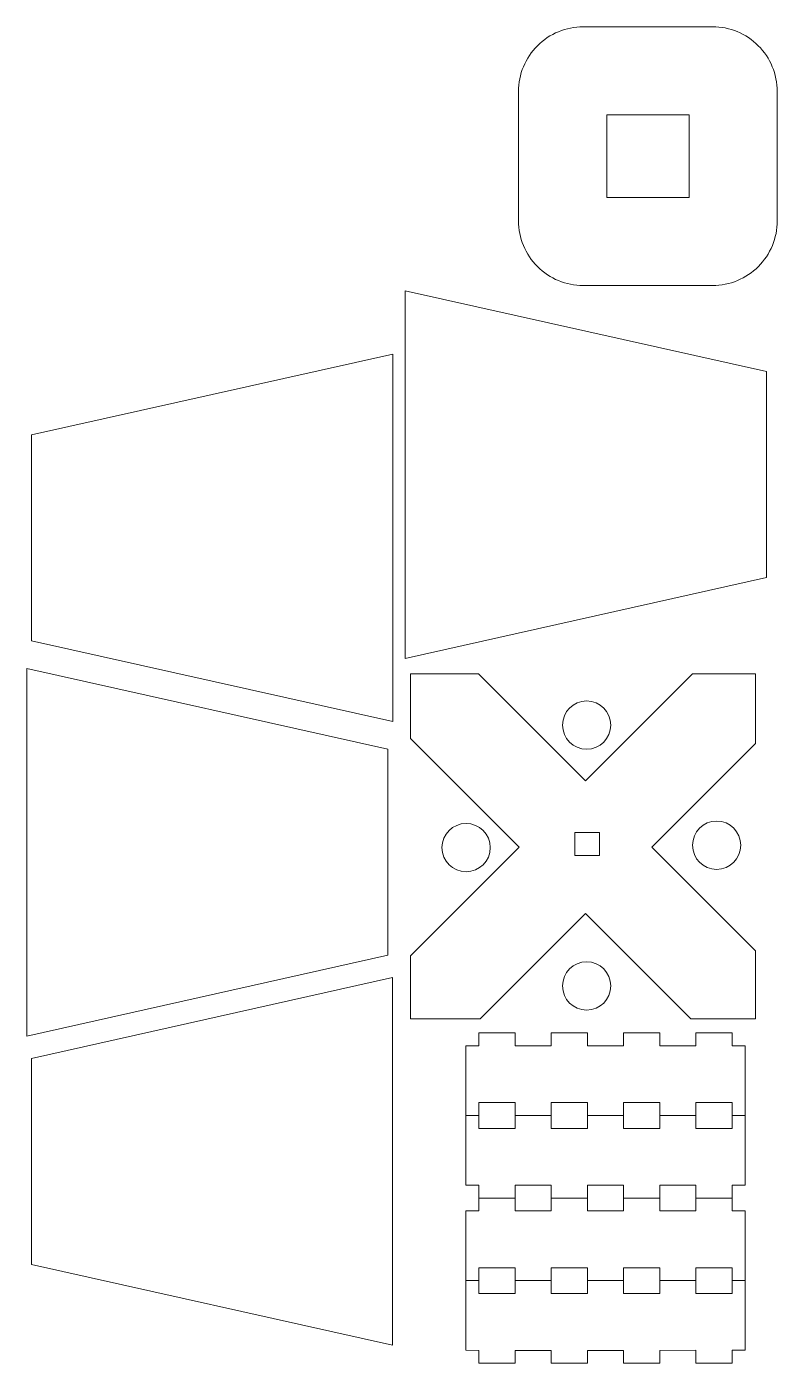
# Model space of a CAD drawing. Header units: millimetres. Extents: x -53 to 65, y -113 to 97.
import ezdxf

# ---------------------------------------------------------------- set-up
doc = ezdxf.new("R2010")
doc.units = ezdxf.units.MM
doc.header["$MEASUREMENT"] = 0
doc.layers.add('Camada 1', color=7, linetype='Continuous')

msp = doc.modelspace()

# ---------------------------------------------------------------- linework, layer by layer
at = {"layer": 'Camada 1', "color": 1, "lineweight": 9}
for points, knots in [([(54.636, 56.5251), (57.3339, 56.5268), (59.9205, 57.6001), (61.827, 59.509), (61.827, 59.509), (63.7334, 61.4178), (64.8035, 63.993), (64.8018, 66.6908), (64.8018, 66.6908), (64.8018, 66.6908), (64.8018, 87.0222), (64.8018, 87.0222), (64.8018, 87.0222), (64.8001, 89.72), (63.7267, 92.3066), (61.8179, 94.2131), (61.8179, 94.2131), (59.909, 96.1195), (57.3339, 97.1896), (54.636, 97.1879), (54.636, 97.1879), (54.636, 97.1879), (34.3046, 97.1879), (34.3046, 97.1879), (34.3046, 97.1879), (31.6068, 97.1862), (29.0201, 96.1129), (27.1137, 94.204), (27.1137, 94.204), (25.2072, 92.2951), (24.1371, 89.72), (24.1388, 87.0222), (24.1388, 87.0222), (24.1388, 87.0222), (24.1388, 66.6908), (24.1388, 66.6908), (24.1388, 66.6908), (24.1405, 63.993), (25.2139, 61.4063), (27.1227, 59.4999), (27.1227, 59.4999), (29.0316, 57.5934), (31.6068, 56.5234), (34.3046, 56.5251), (34.3046, 56.5251), (34.3046, 56.5251), (54.636, 56.5251), (54.636, 56.5251), (54.636, 56.5251), (54.636, 56.5251), (54.636, 56.5251), (54.636, 56.5251)], [0, 0, 0, 0, 0.07142857, 0.07142857, 0.07142857, 0.07142857, 0.14285714, 0.14285714, 0.14285714, 0.14285714, 0.21428571, 0.21428571, 0.21428571, 0.21428571, 0.28571429, 0.28571429, 0.28571429, 0.28571429, 0.35714286, 0.35714286, 0.35714286, 0.35714286, 0.42857143, 0.42857143, 0.42857143, 0.42857143, 0.5, 0.5, 0.5, 0.5, 0.57142857, 0.57142857, 0.57142857, 0.57142857, 0.64285714, 0.64285714, 0.64285714, 0.64285714, 0.71428571, 0.71428571, 0.71428571, 0.71428571, 0.78571429, 0.78571429, 0.78571429, 0.78571429, 0.85714286, 0.85714286, 0.85714286, 0.85714286, 1, 1, 1, 1]), ([(50.9442, 70.3825), (50.9442, 70.3825), (50.9442, 83.3303), (50.9442, 83.3303), (50.9442, 83.3303), (50.9442, 83.3303), (37.9964, 83.3303), (37.9964, 83.3303), (37.9964, 83.3303), (37.9964, 83.3303), (37.9964, 70.3825), (37.9964, 70.3825), (37.9964, 70.3825), (37.9964, 70.3825), (50.9442, 70.3825), (50.9442, 70.3825), (50.9442, 70.3825), (50.9442, 70.3825), (50.9442, 70.3825), (50.9442, 70.3825)], [0, 0, 0, 0, 0.16666667, 0.16666667, 0.16666667, 0.16666667, 0.33333333, 0.33333333, 0.33333333, 0.33333333, 0.5, 0.5, 0.5, 0.5, 0.66666667, 0.66666667, 0.66666667, 0.66666667, 1, 1, 1, 1]), ([(63.0939, 10.6561), (63.0939, 10.6561), (6.3502, -2.0538), (6.3502, -2.0538), (6.3502, -2.0538), (6.3502, -2.0538), (6.3502, 26.8248), (6.3502, 26.8248), (6.3502, 26.8248), (6.3502, 26.8248), (6.3502, 55.7035), (6.3502, 55.7035), (6.3502, 55.7035), (6.3502, 55.7035), (63.0939, 42.9936), (63.0939, 42.9936), (63.0939, 42.9936), (63.0939, 42.9936), (63.0939, 10.6561), (63.0939, 10.6561), (63.0939, 10.6561), (63.0939, 10.6561), (63.0939, 10.6561), (63.0939, 10.6561)], [0, 0, 0, 0, 0.14285714, 0.14285714, 0.14285714, 0.14285714, 0.28571429, 0.28571429, 0.28571429, 0.28571429, 0.42857143, 0.42857143, 0.42857143, 0.42857143, 0.57142857, 0.57142857, 0.57142857, 0.57142857, 0.71428571, 0.71428571, 0.71428571, 0.71428571, 1, 1, 1, 1]), ([(-52.3778, 0.7098), (-52.3778, 0.7098), (4.3659, -12.0001), (4.3659, -12.0001), (4.3659, -12.0001), (4.3659, -12.0001), (4.3659, 16.8786), (4.3659, 16.8786), (4.3659, 16.8786), (4.3659, 16.8786), (4.3659, 45.7572), (4.3659, 45.7572), (4.3659, 45.7572), (4.3659, 45.7572), (-52.3778, 33.0473), (-52.3778, 33.0473), (-52.3778, 33.0473), (-52.3778, 33.0473), (-52.3778, 0.7098), (-52.3778, 0.7098), (-52.3778, 0.7098), (-52.3778, 0.7098), (-52.3778, 0.7098), (-52.3778, 0.7098)], [0, 0, 0, 0, 0.14285714, 0.14285714, 0.14285714, 0.14285714, 0.28571429, 0.28571429, 0.28571429, 0.28571429, 0.42857143, 0.42857143, 0.42857143, 0.42857143, 0.57142857, 0.57142857, 0.57142857, 0.57142857, 0.71428571, 0.71428571, 0.71428571, 0.71428571, 1, 1, 1, 1]), ([(3.5974, -48.6816), (3.5974, -48.6816), (-53.1463, -61.3913), (-53.1463, -61.3913), (-53.1463, -61.3913), (-53.1463, -61.3913), (-53.1463, -32.5128), (-53.1463, -32.5128), (-53.1463, -32.5128), (-53.1463, -32.5128), (-53.1463, -3.6342), (-53.1463, -3.6342), (-53.1463, -3.6342), (-53.1463, -3.6342), (3.5974, -16.344), (3.5974, -16.344), (3.5974, -16.344), (3.5974, -16.344), (3.5974, -48.6816), (3.5974, -48.6816), (3.5974, -48.6816), (3.5974, -48.6816), (3.5974, -48.6816), (3.5974, -48.6816)], [0, 0, 0, 0, 0.14285714, 0.14285714, 0.14285714, 0.14285714, 0.28571429, 0.28571429, 0.28571429, 0.28571429, 0.42857143, 0.42857143, 0.42857143, 0.42857143, 0.57142857, 0.57142857, 0.57142857, 0.57142857, 0.71428571, 0.71428571, 0.71428571, 0.71428571, 1, 1, 1, 1]), ([(61.3955, -15.4091), (61.3955, -15.4091), (61.3955, -4.4773), (61.3955, -4.4773), (61.3955, -4.4773), (61.3955, -4.4773), (51.4718, -4.4773), (51.4718, -4.4773), (51.4718, -4.4773), (51.4718, -4.4773), (34.6664, -21.2827), (34.6664, -21.2827), (34.6664, -21.2827), (34.6664, -21.2827), (17.861, -4.4773), (17.861, -4.4773), (17.861, -4.4773), (17.861, -4.4773), (7.1783, -4.4773), (7.1783, -4.4773), (7.1783, -4.4773), (7.1783, -4.4773), (7.1783, -14.6501), (7.1783, -14.6501), (7.1783, -14.6501), (7.1783, -14.6501), (24.2386, -31.7105), (24.2386, -31.7105), (24.2386, -31.7105), (24.2386, -31.7105), (7.1783, -48.7708), (7.1783, -48.7708), (7.1783, -48.7708), (7.1783, -48.7708), (7.1783, -58.6945), (7.1783, -58.6945), (7.1783, -58.6945), (7.1783, -58.6945), (18.1101, -58.6945), (18.1101, -58.6945), (18.1101, -58.6945), (18.1101, -58.6945), (34.6664, -42.1382), (34.6664, -42.1382), (34.6664, -42.1382), (34.6664, -42.1382), (51.2227, -58.6945), (51.2227, -58.6945), (51.2227, -58.6945), (51.2227, -58.6945), (61.3955, -58.6945), (61.3955, -58.6945), (61.3955, -58.6945), (61.3955, -58.6945), (61.3955, -48.0118), (61.3955, -48.0118), (61.3955, -48.0118), (61.3955, -48.0118), (45.0942, -31.7105), (45.0942, -31.7105), (45.0942, -31.7105), (45.0942, -31.7105), (61.3955, -15.4091), (61.3955, -15.4091), (61.3955, -15.4091), (61.3955, -15.4091), (61.3955, -15.4091), (61.3955, -15.4091)], [0, 0, 0, 0, 0.05555556, 0.05555556, 0.05555556, 0.05555556, 0.11111111, 0.11111111, 0.11111111, 0.11111111, 0.16666667, 0.16666667, 0.16666667, 0.16666667, 0.22222222, 0.22222222, 0.22222222, 0.22222222, 0.27777778, 0.27777778, 0.27777778, 0.27777778, 0.33333333, 0.33333333, 0.33333333, 0.33333333, 0.38888889, 0.38888889, 0.38888889, 0.38888889, 0.44444444, 0.44444444, 0.44444444, 0.44444444, 0.5, 0.5, 0.5, 0.5, 0.55555556, 0.55555556, 0.55555556, 0.55555556, 0.61111111, 0.61111111, 0.61111111, 0.61111111, 0.66666667, 0.66666667, 0.66666667, 0.66666667, 0.72222222, 0.72222222, 0.72222222, 0.72222222, 0.77777778, 0.77777778, 0.77777778, 0.77777778, 0.83333333, 0.83333333, 0.83333333, 0.83333333, 0.88888889, 0.88888889, 0.88888889, 0.88888889, 1, 1, 1, 1]), ([(34.8458, -8.747), (34.8458, -8.747), (34.0816, -8.824), (34.0816, -8.824), (34.0816, -8.824), (34.0816, -8.824), (33.3699, -9.045), (33.3699, -9.045), (33.3699, -9.045), (33.3699, -9.045), (32.7258, -9.3946), (32.7258, -9.3946), (32.7258, -9.3946), (32.7258, -9.3946), (32.1646, -9.8576), (32.1646, -9.8576), (32.1646, -9.8576), (32.1646, -9.8576), (31.7016, -10.4188), (31.7016, -10.4188), (31.7016, -10.4188), (31.7016, -10.4188), (31.352, -11.0629), (31.352, -11.0629), (31.352, -11.0629), (31.352, -11.0629), (31.131, -11.7746), (31.131, -11.7746), (31.131, -11.7746), (31.131, -11.7746), (31.054, -12.5388), (31.054, -12.5388), (31.054, -12.5388), (31.054, -12.5388), (31.131, -13.303), (31.131, -13.303), (31.131, -13.303), (31.131, -13.303), (31.352, -14.0148), (31.352, -14.0148), (31.352, -14.0148), (31.352, -14.0148), (31.7016, -14.6589), (31.7016, -14.6589), (31.7016, -14.6589), (31.7016, -14.6589), (32.1646, -15.22), (32.1646, -15.22), (32.1646, -15.22), (32.1646, -15.22), (32.7258, -15.683), (32.7258, -15.683), (32.7258, -15.683), (32.7258, -15.683), (33.3699, -16.0326), (33.3699, -16.0326), (33.3699, -16.0326), (33.3699, -16.0326), (34.0816, -16.2536), (34.0816, -16.2536), (34.0816, -16.2536), (34.0816, -16.2536), (34.8458, -16.3306), (34.8458, -16.3306), (34.8458, -16.3306), (34.8458, -16.3306), (35.61, -16.2536), (35.61, -16.2536), (35.61, -16.2536), (35.61, -16.2536), (36.3218, -16.0326), (36.3218, -16.0326), (36.3218, -16.0326), (36.3218, -16.0326), (36.9659, -15.683), (36.9659, -15.683), (36.9659, -15.683), (36.9659, -15.683), (37.5271, -15.22), (37.5271, -15.22), (37.5271, -15.22), (37.5271, -15.22), (37.9901, -14.6589), (37.9901, -14.6589), (37.9901, -14.6589), (37.9901, -14.6589), (38.3397, -14.0148), (38.3397, -14.0148), (38.3397, -14.0148), (38.3397, -14.0148), (38.5606, -13.303), (38.5606, -13.303), (38.5606, -13.303), (38.5606, -13.303), (38.6376, -12.5388), (38.6376, -12.5388), (38.6376, -12.5388), (38.6376, -12.5388), (38.5606, -11.7746), (38.5606, -11.7746), (38.5606, -11.7746), (38.5606, -11.7746), (38.3397, -11.0629), (38.3397, -11.0629), (38.3397, -11.0629), (38.3397, -11.0629), (37.9901, -10.4188), (37.9901, -10.4188), (37.9901, -10.4188), (37.9901, -10.4188), (37.5271, -9.8576), (37.5271, -9.8576), (37.5271, -9.8576), (37.5271, -9.8576), (36.9659, -9.3946), (36.9659, -9.3946), (36.9659, -9.3946), (36.9659, -9.3946), (36.3218, -9.045), (36.3218, -9.045), (36.3218, -9.045), (36.3218, -9.045), (35.61, -8.824), (35.61, -8.824), (35.61, -8.824), (35.61, -8.824), (34.8458, -8.747), (34.8458, -8.747), (34.8458, -8.747), (34.8458, -8.747), (34.8458, -8.747), (34.8458, -8.747)], [0, 0, 0, 0, 0.02941176, 0.02941176, 0.02941176, 0.02941176, 0.05882353, 0.05882353, 0.05882353, 0.05882353, 0.08823529, 0.08823529, 0.08823529, 0.08823529, 0.11764706, 0.11764706, 0.11764706, 0.11764706, 0.14705882, 0.14705882, 0.14705882, 0.14705882, 0.17647059, 0.17647059, 0.17647059, 0.17647059, 0.20588235, 0.20588235, 0.20588235, 0.20588235, 0.23529412, 0.23529412, 0.23529412, 0.23529412, 0.26470588, 0.26470588, 0.26470588, 0.26470588, 0.29411765, 0.29411765, 0.29411765, 0.29411765, 0.32352941, 0.32352941, 0.32352941, 0.32352941, 0.35294118, 0.35294118, 0.35294118, 0.35294118, 0.38235294, 0.38235294, 0.38235294, 0.38235294, 0.41176471, 0.41176471, 0.41176471, 0.41176471, 0.44117647, 0.44117647, 0.44117647, 0.44117647, 0.47058824, 0.47058824, 0.47058824, 0.47058824, 0.5, 0.5, 0.5, 0.5, 0.52941176, 0.52941176, 0.52941176, 0.52941176, 0.55882353, 0.55882353, 0.55882353, 0.55882353, 0.58823529, 0.58823529, 0.58823529, 0.58823529, 0.61764706, 0.61764706, 0.61764706, 0.61764706, 0.64705882, 0.64705882, 0.64705882, 0.64705882, 0.67647059, 0.67647059, 0.67647059, 0.67647059, 0.70588235, 0.70588235, 0.70588235, 0.70588235, 0.73529412, 0.73529412, 0.73529412, 0.73529412, 0.76470588, 0.76470588, 0.76470588, 0.76470588, 0.79411765, 0.79411765, 0.79411765, 0.79411765, 0.82352941, 0.82352941, 0.82352941, 0.82352941, 0.85294118, 0.85294118, 0.85294118, 0.85294118, 0.88235294, 0.88235294, 0.88235294, 0.88235294, 0.91176471, 0.91176471, 0.91176471, 0.91176471, 0.94117647, 0.94117647, 0.94117647, 0.94117647, 1, 1, 1, 1]), ([(15.9039, -35.583), (15.9039, -35.583), (15.1398, -35.506), (15.1398, -35.506), (15.1398, -35.506), (15.1398, -35.506), (14.428, -35.2851), (14.428, -35.2851), (14.428, -35.2851), (14.428, -35.2851), (13.7839, -34.9355), (13.7839, -34.9355), (13.7839, -34.9355), (13.7839, -34.9355), (13.2227, -34.4724), (13.2227, -34.4724), (13.2227, -34.4724), (13.2227, -34.4724), (12.7597, -33.9113), (12.7597, -33.9113), (12.7597, -33.9113), (12.7597, -33.9113), (12.4101, -33.2672), (12.4101, -33.2672), (12.4101, -33.2672), (12.4101, -33.2672), (12.1892, -32.5554), (12.1892, -32.5554), (12.1892, -32.5554), (12.1892, -32.5554), (12.1121, -31.7912), (12.1121, -31.7912), (12.1121, -31.7912), (12.1121, -31.7912), (12.1892, -31.027), (12.1892, -31.027), (12.1892, -31.027), (12.1892, -31.027), (12.4101, -30.3153), (12.4101, -30.3153), (12.4101, -30.3153), (12.4101, -30.3153), (12.7597, -29.6712), (12.7597, -29.6712), (12.7597, -29.6712), (12.7597, -29.6712), (13.2227, -29.11), (13.2227, -29.11), (13.2227, -29.11), (13.2227, -29.11), (13.7839, -28.647), (13.7839, -28.647), (13.7839, -28.647), (13.7839, -28.647), (14.428, -28.2974), (14.428, -28.2974), (14.428, -28.2974), (14.428, -28.2974), (15.1398, -28.0764), (15.1398, -28.0764), (15.1398, -28.0764), (15.1398, -28.0764), (15.9039, -27.9994), (15.9039, -27.9994), (15.9039, -27.9994), (15.9039, -27.9994), (16.6681, -28.0764), (16.6681, -28.0764), (16.6681, -28.0764), (16.6681, -28.0764), (17.3799, -28.2974), (17.3799, -28.2974), (17.3799, -28.2974), (17.3799, -28.2974), (18.024, -28.647), (18.024, -28.647), (18.024, -28.647), (18.024, -28.647), (18.5852, -29.11), (18.5852, -29.11), (18.5852, -29.11), (18.5852, -29.11), (19.0482, -29.6712), (19.0482, -29.6712), (19.0482, -29.6712), (19.0482, -29.6712), (19.3978, -30.3153), (19.3978, -30.3153), (19.3978, -30.3153), (19.3978, -30.3153), (19.6187, -31.027), (19.6187, -31.027), (19.6187, -31.027), (19.6187, -31.027), (19.6958, -31.7912), (19.6958, -31.7912), (19.6958, -31.7912), (19.6958, -31.7912), (19.6187, -32.5554), (19.6187, -32.5554), (19.6187, -32.5554), (19.6187, -32.5554), (19.3978, -33.2672), (19.3978, -33.2672), (19.3978, -33.2672), (19.3978, -33.2672), (19.0482, -33.9113), (19.0482, -33.9113), (19.0482, -33.9113), (19.0482, -33.9113), (18.5852, -34.4724), (18.5852, -34.4724), (18.5852, -34.4724), (18.5852, -34.4724), (18.024, -34.9355), (18.024, -34.9355), (18.024, -34.9355), (18.024, -34.9355), (17.3799, -35.2851), (17.3799, -35.2851), (17.3799, -35.2851), (17.3799, -35.2851), (16.6681, -35.506), (16.6681, -35.506), (16.6681, -35.506), (16.6681, -35.506), (15.9039, -35.583), (15.9039, -35.583), (15.9039, -35.583), (15.9039, -35.583), (15.9039, -35.583), (15.9039, -35.583)], [0, 0, 0, 0, 0.02941176, 0.02941176, 0.02941176, 0.02941176, 0.05882353, 0.05882353, 0.05882353, 0.05882353, 0.08823529, 0.08823529, 0.08823529, 0.08823529, 0.11764706, 0.11764706, 0.11764706, 0.11764706, 0.14705882, 0.14705882, 0.14705882, 0.14705882, 0.17647059, 0.17647059, 0.17647059, 0.17647059, 0.20588235, 0.20588235, 0.20588235, 0.20588235, 0.23529412, 0.23529412, 0.23529412, 0.23529412, 0.26470588, 0.26470588, 0.26470588, 0.26470588, 0.29411765, 0.29411765, 0.29411765, 0.29411765, 0.32352941, 0.32352941, 0.32352941, 0.32352941, 0.35294118, 0.35294118, 0.35294118, 0.35294118, 0.38235294, 0.38235294, 0.38235294, 0.38235294, 0.41176471, 0.41176471, 0.41176471, 0.41176471, 0.44117647, 0.44117647, 0.44117647, 0.44117647, 0.47058824, 0.47058824, 0.47058824, 0.47058824, 0.5, 0.5, 0.5, 0.5, 0.52941176, 0.52941176, 0.52941176, 0.52941176, 0.55882353, 0.55882353, 0.55882353, 0.55882353, 0.58823529, 0.58823529, 0.58823529, 0.58823529, 0.61764706, 0.61764706, 0.61764706, 0.61764706, 0.64705882, 0.64705882, 0.64705882, 0.64705882, 0.67647059, 0.67647059, 0.67647059, 0.67647059, 0.70588235, 0.70588235, 0.70588235, 0.70588235, 0.73529412, 0.73529412, 0.73529412, 0.73529412, 0.76470588, 0.76470588, 0.76470588, 0.76470588, 0.79411765, 0.79411765, 0.79411765, 0.79411765, 0.82352941, 0.82352941, 0.82352941, 0.82352941, 0.85294118, 0.85294118, 0.85294118, 0.85294118, 0.88235294, 0.88235294, 0.88235294, 0.88235294, 0.91176471, 0.91176471, 0.91176471, 0.91176471, 0.94117647, 0.94117647, 0.94117647, 0.94117647, 1, 1, 1, 1]), ([(36.8644, -33.0459), (36.8644, -33.0459), (36.8644, -29.3964), (36.8644, -29.3964), (36.8644, -29.3964), (36.8644, -29.3964), (32.9811, -29.3964), (32.9811, -29.3964), (32.9811, -29.3964), (32.9811, -29.3964), (32.9811, -33.0459), (32.9811, -33.0459), (32.9811, -33.0459), (32.9811, -33.0459), (36.8644, -33.0459), (36.8644, -33.0459), (36.8644, -33.0459), (36.8644, -33.0459), (36.8644, -33.0459), (36.8644, -33.0459)], [0, 0, 0, 0, 0.16666667, 0.16666667, 0.16666667, 0.16666667, 0.33333333, 0.33333333, 0.33333333, 0.33333333, 0.5, 0.5, 0.5, 0.5, 0.66666667, 0.66666667, 0.66666667, 0.66666667, 1, 1, 1, 1]), ([(55.2748, -35.207), (55.2748, -35.207), (54.5106, -35.1299), (54.5106, -35.1299), (54.5106, -35.1299), (54.5106, -35.1299), (53.7988, -34.909), (53.7988, -34.909), (53.7988, -34.909), (53.7988, -34.909), (53.1547, -34.5594), (53.1547, -34.5594), (53.1547, -34.5594), (53.1547, -34.5594), (52.5936, -34.0964), (52.5936, -34.0964), (52.5936, -34.0964), (52.5936, -34.0964), (52.1305, -33.5352), (52.1305, -33.5352), (52.1305, -33.5352), (52.1305, -33.5352), (51.7809, -32.8911), (51.7809, -32.8911), (51.7809, -32.8911), (51.7809, -32.8911), (51.56, -32.1793), (51.56, -32.1793), (51.56, -32.1793), (51.56, -32.1793), (51.483, -31.4151), (51.483, -31.4151), (51.483, -31.4151), (51.483, -31.4151), (51.56, -30.651), (51.56, -30.651), (51.56, -30.651), (51.56, -30.651), (51.7809, -29.9392), (51.7809, -29.9392), (51.7809, -29.9392), (51.7809, -29.9392), (52.1305, -29.2951), (52.1305, -29.2951), (52.1305, -29.2951), (52.1305, -29.2951), (52.5936, -28.7339), (52.5936, -28.7339), (52.5936, -28.7339), (52.5936, -28.7339), (53.1547, -28.2709), (53.1547, -28.2709), (53.1547, -28.2709), (53.1547, -28.2709), (53.7988, -27.9213), (53.7988, -27.9213), (53.7988, -27.9213), (53.7988, -27.9213), (54.5106, -27.7004), (54.5106, -27.7004), (54.5106, -27.7004), (54.5106, -27.7004), (55.2748, -27.6233), (55.2748, -27.6233), (55.2748, -27.6233), (55.2748, -27.6233), (56.039, -27.7004), (56.039, -27.7004), (56.039, -27.7004), (56.039, -27.7004), (56.7507, -27.9213), (56.7507, -27.9213), (56.7507, -27.9213), (56.7507, -27.9213), (57.3948, -28.2709), (57.3948, -28.2709), (57.3948, -28.2709), (57.3948, -28.2709), (57.956, -28.7339), (57.956, -28.7339), (57.956, -28.7339), (57.956, -28.7339), (58.419, -29.2951), (58.419, -29.2951), (58.419, -29.2951), (58.419, -29.2951), (58.7686, -29.9392), (58.7686, -29.9392), (58.7686, -29.9392), (58.7686, -29.9392), (58.9896, -30.651), (58.9896, -30.651), (58.9896, -30.651), (58.9896, -30.651), (59.0666, -31.4151), (59.0666, -31.4151), (59.0666, -31.4151), (59.0666, -31.4151), (58.9896, -32.1793), (58.9896, -32.1793), (58.9896, -32.1793), (58.9896, -32.1793), (58.7686, -32.8911), (58.7686, -32.8911), (58.7686, -32.8911), (58.7686, -32.8911), (58.419, -33.5352), (58.419, -33.5352), (58.419, -33.5352), (58.419, -33.5352), (57.956, -34.0964), (57.956, -34.0964), (57.956, -34.0964), (57.956, -34.0964), (57.3948, -34.5594), (57.3948, -34.5594), (57.3948, -34.5594), (57.3948, -34.5594), (56.7507, -34.909), (56.7507, -34.909), (56.7507, -34.909), (56.7507, -34.909), (56.039, -35.1299), (56.039, -35.1299), (56.039, -35.1299), (56.039, -35.1299), (55.2748, -35.207), (55.2748, -35.207), (55.2748, -35.207), (55.2748, -35.207), (55.2748, -35.207), (55.2748, -35.207)], [0, 0, 0, 0, 0.02941176, 0.02941176, 0.02941176, 0.02941176, 0.05882353, 0.05882353, 0.05882353, 0.05882353, 0.08823529, 0.08823529, 0.08823529, 0.08823529, 0.11764706, 0.11764706, 0.11764706, 0.11764706, 0.14705882, 0.14705882, 0.14705882, 0.14705882, 0.17647059, 0.17647059, 0.17647059, 0.17647059, 0.20588235, 0.20588235, 0.20588235, 0.20588235, 0.23529412, 0.23529412, 0.23529412, 0.23529412, 0.26470588, 0.26470588, 0.26470588, 0.26470588, 0.29411765, 0.29411765, 0.29411765, 0.29411765, 0.32352941, 0.32352941, 0.32352941, 0.32352941, 0.35294118, 0.35294118, 0.35294118, 0.35294118, 0.38235294, 0.38235294, 0.38235294, 0.38235294, 0.41176471, 0.41176471, 0.41176471, 0.41176471, 0.44117647, 0.44117647, 0.44117647, 0.44117647, 0.47058824, 0.47058824, 0.47058824, 0.47058824, 0.5, 0.5, 0.5, 0.5, 0.52941176, 0.52941176, 0.52941176, 0.52941176, 0.55882353, 0.55882353, 0.55882353, 0.55882353, 0.58823529, 0.58823529, 0.58823529, 0.58823529, 0.61764706, 0.61764706, 0.61764706, 0.61764706, 0.64705882, 0.64705882, 0.64705882, 0.64705882, 0.67647059, 0.67647059, 0.67647059, 0.67647059, 0.70588235, 0.70588235, 0.70588235, 0.70588235, 0.73529412, 0.73529412, 0.73529412, 0.73529412, 0.76470588, 0.76470588, 0.76470588, 0.76470588, 0.79411765, 0.79411765, 0.79411765, 0.79411765, 0.82352941, 0.82352941, 0.82352941, 0.82352941, 0.85294118, 0.85294118, 0.85294118, 0.85294118, 0.88235294, 0.88235294, 0.88235294, 0.88235294, 0.91176471, 0.91176471, 0.91176471, 0.91176471, 0.94117647, 0.94117647, 0.94117647, 0.94117647, 1, 1, 1, 1]), ([(34.8458, -49.736), (34.8458, -49.736), (34.0816, -49.813), (34.0816, -49.813), (34.0816, -49.813), (34.0816, -49.813), (33.3699, -50.034), (33.3699, -50.034), (33.3699, -50.034), (33.3699, -50.034), (32.7258, -50.3836), (32.7258, -50.3836), (32.7258, -50.3836), (32.7258, -50.3836), (32.1646, -50.8466), (32.1646, -50.8466), (32.1646, -50.8466), (32.1646, -50.8466), (31.7016, -51.4078), (31.7016, -51.4078), (31.7016, -51.4078), (31.7016, -51.4078), (31.352, -52.0519), (31.352, -52.0519), (31.352, -52.0519), (31.352, -52.0519), (31.131, -52.7636), (31.131, -52.7636), (31.131, -52.7636), (31.131, -52.7636), (31.054, -53.5277), (31.054, -53.5277), (31.054, -53.5277), (31.054, -53.5277), (31.131, -54.2919), (31.131, -54.2919), (31.131, -54.2919), (31.131, -54.2919), (31.352, -55.0036), (31.352, -55.0036), (31.352, -55.0036), (31.352, -55.0036), (31.7016, -55.6477), (31.7016, -55.6477), (31.7016, -55.6477), (31.7016, -55.6477), (32.1646, -56.2089), (32.1646, -56.2089), (32.1646, -56.2089), (32.1646, -56.2089), (32.7258, -56.6719), (32.7258, -56.6719), (32.7258, -56.6719), (32.7258, -56.6719), (33.3699, -57.0215), (33.3699, -57.0215), (33.3699, -57.0215), (33.3699, -57.0215), (34.0816, -57.2425), (34.0816, -57.2425), (34.0816, -57.2425), (34.0816, -57.2425), (34.8458, -57.3195), (34.8458, -57.3195), (34.8458, -57.3195), (34.8458, -57.3195), (35.61, -57.2425), (35.61, -57.2425), (35.61, -57.2425), (35.61, -57.2425), (36.3218, -57.0215), (36.3218, -57.0215), (36.3218, -57.0215), (36.3218, -57.0215), (36.9659, -56.6719), (36.9659, -56.6719), (36.9659, -56.6719), (36.9659, -56.6719), (37.5271, -56.2089), (37.5271, -56.2089), (37.5271, -56.2089), (37.5271, -56.2089), (37.9901, -55.6477), (37.9901, -55.6477), (37.9901, -55.6477), (37.9901, -55.6477), (38.3397, -55.0036), (38.3397, -55.0036), (38.3397, -55.0036), (38.3397, -55.0036), (38.5606, -54.2919), (38.5606, -54.2919), (38.5606, -54.2919), (38.5606, -54.2919), (38.6376, -53.5277), (38.6376, -53.5277), (38.6376, -53.5277), (38.6376, -53.5277), (38.5606, -52.7636), (38.5606, -52.7636), (38.5606, -52.7636), (38.5606, -52.7636), (38.3397, -52.0519), (38.3397, -52.0519), (38.3397, -52.0519), (38.3397, -52.0519), (37.9901, -51.4078), (37.9901, -51.4078), (37.9901, -51.4078), (37.9901, -51.4078), (37.5271, -50.8466), (37.5271, -50.8466), (37.5271, -50.8466), (37.5271, -50.8466), (36.9659, -50.3836), (36.9659, -50.3836), (36.9659, -50.3836), (36.9659, -50.3836), (36.3218, -50.034), (36.3218, -50.034), (36.3218, -50.034), (36.3218, -50.034), (35.61, -49.813), (35.61, -49.813), (35.61, -49.813), (35.61, -49.813), (34.8458, -49.736), (34.8458, -49.736), (34.8458, -49.736), (34.8458, -49.736), (34.8458, -49.736), (34.8458, -49.736)], [0, 0, 0, 0, 0.02941176, 0.02941176, 0.02941176, 0.02941176, 0.05882353, 0.05882353, 0.05882353, 0.05882353, 0.08823529, 0.08823529, 0.08823529, 0.08823529, 0.11764706, 0.11764706, 0.11764706, 0.11764706, 0.14705882, 0.14705882, 0.14705882, 0.14705882, 0.17647059, 0.17647059, 0.17647059, 0.17647059, 0.20588235, 0.20588235, 0.20588235, 0.20588235, 0.23529412, 0.23529412, 0.23529412, 0.23529412, 0.26470588, 0.26470588, 0.26470588, 0.26470588, 0.29411765, 0.29411765, 0.29411765, 0.29411765, 0.32352941, 0.32352941, 0.32352941, 0.32352941, 0.35294118, 0.35294118, 0.35294118, 0.35294118, 0.38235294, 0.38235294, 0.38235294, 0.38235294, 0.41176471, 0.41176471, 0.41176471, 0.41176471, 0.44117647, 0.44117647, 0.44117647, 0.44117647, 0.47058824, 0.47058824, 0.47058824, 0.47058824, 0.5, 0.5, 0.5, 0.5, 0.52941176, 0.52941176, 0.52941176, 0.52941176, 0.55882353, 0.55882353, 0.55882353, 0.55882353, 0.58823529, 0.58823529, 0.58823529, 0.58823529, 0.61764706, 0.61764706, 0.61764706, 0.61764706, 0.64705882, 0.64705882, 0.64705882, 0.64705882, 0.67647059, 0.67647059, 0.67647059, 0.67647059, 0.70588235, 0.70588235, 0.70588235, 0.70588235, 0.73529412, 0.73529412, 0.73529412, 0.73529412, 0.76470588, 0.76470588, 0.76470588, 0.76470588, 0.79411765, 0.79411765, 0.79411765, 0.79411765, 0.82352941, 0.82352941, 0.82352941, 0.82352941, 0.85294118, 0.85294118, 0.85294118, 0.85294118, 0.88235294, 0.88235294, 0.88235294, 0.88235294, 0.91176471, 0.91176471, 0.91176471, 0.91176471, 0.94117647, 0.94117647, 0.94117647, 0.94117647, 1, 1, 1, 1]), ([(-52.4109, -97.2675), (-52.4109, -97.2675), (4.3328, -109.9773), (4.3328, -109.9773), (4.3328, -109.9773), (4.3328, -109.9773), (4.3328, -81.0987), (4.3328, -81.0987), (4.3328, -81.0987), (4.3328, -81.0987), (4.3328, -52.2202), (4.3328, -52.2202), (4.3328, -52.2202), (4.3328, -52.2202), (-52.4109, -64.9299), (-52.4109, -64.9299), (-52.4109, -64.9299), (-52.4109, -64.9299), (-52.4109, -97.2675), (-52.4109, -97.2675), (-52.4109, -97.2675), (-52.4109, -97.2675), (-52.4109, -97.2675), (-52.4109, -97.2675)], [0, 0, 0, 0, 0.14285714, 0.14285714, 0.14285714, 0.14285714, 0.28571429, 0.28571429, 0.28571429, 0.28571429, 0.42857143, 0.42857143, 0.42857143, 0.42857143, 0.57142857, 0.57142857, 0.57142857, 0.57142857, 0.71428571, 0.71428571, 0.71428571, 0.71428571, 1, 1, 1, 1]), ([(29.2901, -62.9197), (29.2901, -62.9197), (29.2901, -60.891), (29.2901, -60.891), (29.2901, -60.891), (29.2901, -60.891), (34.9733, -60.891), (34.9733, -60.891), (34.9733, -60.891), (34.9733, -60.891), (34.9733, -62.9209), (34.9733, -62.9209), (34.9733, -62.9209), (34.9733, -62.9209), (40.6566, -62.9221), (40.6566, -62.9221), (40.6566, -62.9221), (40.6566, -62.9221), (40.6566, -60.891), (40.6566, -60.891), (40.6566, -60.891), (40.6566, -60.891), (46.3398, -60.891), (46.3398, -60.891), (46.3398, -60.891), (46.3398, -60.891), (46.3398, -62.9233), (46.3398, -62.9233), (46.3398, -62.9233), (46.3398, -62.9233), (52.023, -62.9245), (52.023, -62.9245), (52.023, -62.9245), (52.023, -62.9245), (52.023, -60.891), (52.023, -60.891), (52.023, -60.891), (52.023, -60.891), (57.7063, -60.891), (57.7063, -60.891), (57.7063, -60.891), (57.7063, -60.891), (57.7063, -62.9088), (57.7063, -62.9088), (57.7063, -62.9088), (57.7063, -62.9088), (57.7223, -62.9257), (57.7223, -62.9257), (57.7223, -62.9257), (57.7223, -62.9257), (59.7707, -62.9261), (59.7707, -62.9261), (59.7707, -62.9261), (59.7707, -62.9261), (59.7707, -73.8713), (59.7707, -73.8713), (59.7707, -73.8713), (59.7707, -73.8713), (57.7532, -73.8712), (57.7532, -73.8712), (57.7532, -73.8712), (57.7532, -73.8712), (57.7063, -73.8713), (57.7063, -73.8713), (57.7063, -73.8713), (57.7063, -73.8713), (57.7063, -73.8373), (57.7063, -73.8373), (57.7063, -73.8373), (57.7063, -73.8373), (57.7063, -71.8375), (57.7063, -71.8375), (57.7063, -71.8375), (57.7063, -71.8375), (52.023, -71.8375), (52.023, -71.8375), (52.023, -71.8375), (52.023, -71.8375), (52.023, -73.844), (52.023, -73.844), (52.023, -73.844), (52.023, -73.844), (52.023, -73.8712), (52.023, -73.8712), (52.023, -73.8712), (52.023, -73.8712), (51.999, -73.8712), (51.999, -73.8712), (51.999, -73.8712), (51.999, -73.8712), (46.3398, -73.8711), (46.3398, -73.8711), (46.3398, -73.8711), (46.3398, -73.8711), (46.3305, -73.8711), (46.3305, -73.8711), (46.3305, -73.8711), (46.3305, -73.8711), (46.3398, -71.8375), (46.3398, -71.8375), (46.3398, -71.8375), (46.3398, -71.8375), (40.6566, -71.8375), (40.6566, -71.8375), (40.6566, -71.8375), (40.6566, -71.8375), (40.6566, -73.871), (40.6566, -73.871), (40.6566, -73.871), (40.6566, -73.871), (34.9736, -73.871), (34.9736, -73.871), (34.9736, -73.871), (34.9736, -73.871), (34.9733, -71.8375), (34.9733, -71.8375), (34.9733, -71.8375), (34.9733, -71.8375), (29.2901, -71.8375), (29.2901, -71.8375), (29.2901, -71.8375), (29.2901, -71.8375), (29.2896, -73.8708), (29.2896, -73.8708), (29.2896, -73.8708), (29.2896, -73.8708), (23.6037, -73.8713), (23.6037, -73.8713), (23.6037, -73.8713), (23.6037, -73.8713), (23.6068, -71.8375), (23.6068, -71.8375), (23.6068, -71.8375), (23.6068, -71.8375), (17.9236, -71.8375), (17.9236, -71.8375), (17.9236, -71.8375), (17.9236, -71.8375), (17.9236, -73.8712), (17.9236, -73.8712), (17.9236, -73.8712), (17.9236, -73.8712), (17.9429, -73.8713), (17.9429, -73.8713), (17.9429, -73.8713), (17.9429, -73.8713), (15.8592, -73.8713), (15.8592, -73.8713), (15.8592, -73.8713), (15.8592, -73.8713), (15.8592, -62.9261), (15.8592, -62.9261), (15.8592, -62.9261), (15.8592, -62.9261), (17.9191, -62.9193), (17.9191, -62.9193), (17.9191, -62.9193), (17.9191, -62.9193), (17.9236, -60.891), (17.9236, -60.891), (17.9236, -60.891), (17.9236, -60.891), (23.6068, -60.891), (23.6068, -60.891), (23.6068, -60.891), (23.6068, -60.891), (23.6122, -62.9186), (23.6122, -62.9186), (23.6122, -62.9186), (23.6122, -62.9186), (29.2901, -62.9197), (29.2901, -62.9197), (29.2901, -62.9197), (29.2901, -62.9197), (29.2901, -62.9197), (29.2901, -62.9197)], [0, 0, 0, 0, 0.02222222, 0.02222222, 0.02222222, 0.02222222, 0.04444444, 0.04444444, 0.04444444, 0.04444444, 0.06666667, 0.06666667, 0.06666667, 0.06666667, 0.08888889, 0.08888889, 0.08888889, 0.08888889, 0.11111111, 0.11111111, 0.11111111, 0.11111111, 0.13333333, 0.13333333, 0.13333333, 0.13333333, 0.15555556, 0.15555556, 0.15555556, 0.15555556, 0.17777778, 0.17777778, 0.17777778, 0.17777778, 0.2, 0.2, 0.2, 0.2, 0.22222222, 0.22222222, 0.22222222, 0.22222222, 0.24444444, 0.24444444, 0.24444444, 0.24444444, 0.26666667, 0.26666667, 0.26666667, 0.26666667, 0.28888889, 0.28888889, 0.28888889, 0.28888889, 0.31111111, 0.31111111, 0.31111111, 0.31111111, 0.33333333, 0.33333333, 0.33333333, 0.33333333, 0.35555556, 0.35555556, 0.35555556, 0.35555556, 0.37777778, 0.37777778, 0.37777778, 0.37777778, 0.4, 0.4, 0.4, 0.4, 0.42222222, 0.42222222, 0.42222222, 0.42222222, 0.44444444, 0.44444444, 0.44444444, 0.44444444, 0.46666667, 0.46666667, 0.46666667, 0.46666667, 0.48888889, 0.48888889, 0.48888889, 0.48888889, 0.51111111, 0.51111111, 0.51111111, 0.51111111, 0.53333333, 0.53333333, 0.53333333, 0.53333333, 0.55555556, 0.55555556, 0.55555556, 0.55555556, 0.57777778, 0.57777778, 0.57777778, 0.57777778, 0.6, 0.6, 0.6, 0.6, 0.62222222, 0.62222222, 0.62222222, 0.62222222, 0.64444444, 0.64444444, 0.64444444, 0.64444444, 0.66666667, 0.66666667, 0.66666667, 0.66666667, 0.68888889, 0.68888889, 0.68888889, 0.68888889, 0.71111111, 0.71111111, 0.71111111, 0.71111111, 0.73333333, 0.73333333, 0.73333333, 0.73333333, 0.75555556, 0.75555556, 0.75555556, 0.75555556, 0.77777778, 0.77777778, 0.77777778, 0.77777778, 0.8, 0.8, 0.8, 0.8, 0.82222222, 0.82222222, 0.82222222, 0.82222222, 0.84444444, 0.84444444, 0.84444444, 0.84444444, 0.86666667, 0.86666667, 0.86666667, 0.86666667, 0.88888889, 0.88888889, 0.88888889, 0.88888889, 0.91111111, 0.91111111, 0.91111111, 0.91111111, 0.93333333, 0.93333333, 0.93333333, 0.93333333, 0.95555556, 0.95555556, 0.95555556, 0.95555556, 1, 1, 1, 1]), ([(29.2901, -84.8228), (29.2901, -84.8228), (29.2901, -86.8515), (29.2901, -86.8515), (29.2901, -86.8515), (29.2901, -86.8515), (34.9733, -86.8515), (34.9733, -86.8515), (34.9733, -86.8515), (34.9733, -86.8515), (34.9733, -84.8216), (34.9733, -84.8216), (34.9733, -84.8216), (34.9733, -84.8216), (40.6566, -84.8204), (40.6566, -84.8204), (40.6566, -84.8204), (40.6566, -84.8204), (40.6566, -86.8515), (40.6566, -86.8515), (40.6566, -86.8515), (40.6566, -86.8515), (46.3398, -86.8515), (46.3398, -86.8515), (46.3398, -86.8515), (46.3398, -86.8515), (46.3398, -84.8192), (46.3398, -84.8192), (46.3398, -84.8192), (46.3398, -84.8192), (52.023, -84.818), (52.023, -84.818), (52.023, -84.818), (52.023, -84.818), (52.023, -86.8515), (52.023, -86.8515), (52.023, -86.8515), (52.023, -86.8515), (57.7063, -86.8515), (57.7063, -86.8515), (57.7063, -86.8515), (57.7063, -86.8515), (57.7063, -84.8337), (57.7063, -84.8337), (57.7063, -84.8337), (57.7063, -84.8337), (57.7223, -84.8168), (57.7223, -84.8168), (57.7223, -84.8168), (57.7223, -84.8168), (59.7707, -84.8164), (59.7707, -84.8164), (59.7707, -84.8164), (59.7707, -84.8164), (59.7707, -73.8713), (59.7707, -73.8713), (59.7707, -73.8713), (59.7707, -73.8713), (57.7532, -73.8713), (57.7532, -73.8713), (57.7532, -73.8713), (57.7532, -73.8713), (57.7063, -73.8713), (57.7063, -73.8713), (57.7063, -73.8713), (57.7063, -73.8713), (57.7063, -73.9052), (57.7063, -73.9052), (57.7063, -73.9052), (57.7063, -73.9052), (57.7063, -75.905), (57.7063, -75.905), (57.7063, -75.905), (57.7063, -75.905), (52.023, -75.905), (52.023, -75.905), (52.023, -75.905), (52.023, -75.905), (52.023, -73.8985), (52.023, -73.8985), (52.023, -73.8985), (52.023, -73.8985), (52.023, -73.8713), (52.023, -73.8713), (52.023, -73.8713), (52.023, -73.8713), (51.999, -73.8713), (51.999, -73.8713), (51.999, -73.8713), (51.999, -73.8713), (46.3398, -73.8714), (46.3398, -73.8714), (46.3398, -73.8714), (46.3398, -73.8714), (46.3305, -73.8714), (46.3305, -73.8714), (46.3305, -73.8714), (46.3305, -73.8714), (46.3398, -75.905), (46.3398, -75.905), (46.3398, -75.905), (46.3398, -75.905), (40.6566, -75.905), (40.6566, -75.905), (40.6566, -75.905), (40.6566, -75.905), (40.6566, -73.8715), (40.6566, -73.8715), (40.6566, -73.8715), (40.6566, -73.8715), (34.9736, -73.8715), (34.9736, -73.8715), (34.9736, -73.8715), (34.9736, -73.8715), (34.9733, -75.905), (34.9733, -75.905), (34.9733, -75.905), (34.9733, -75.905), (29.2901, -75.905), (29.2901, -75.905), (29.2901, -75.905), (29.2901, -75.905), (29.2896, -73.8717), (29.2896, -73.8717), (29.2896, -73.8717), (29.2896, -73.8717), (23.6037, -73.8713), (23.6037, -73.8713), (23.6037, -73.8713), (23.6037, -73.8713), (23.6068, -75.905), (23.6068, -75.905), (23.6068, -75.905), (23.6068, -75.905), (17.9236, -75.905), (17.9236, -75.905), (17.9236, -75.905), (17.9236, -75.905), (17.9236, -73.8713), (17.9236, -73.8713), (17.9236, -73.8713), (17.9236, -73.8713), (17.9429, -73.8713), (17.9429, -73.8713), (17.9429, -73.8713), (17.9429, -73.8713), (15.8592, -73.8713), (15.8592, -73.8713), (15.8592, -73.8713), (15.8592, -73.8713), (15.8592, -84.8164), (15.8592, -84.8164), (15.8592, -84.8164), (15.8592, -84.8164), (17.9191, -84.8232), (17.9191, -84.8232), (17.9191, -84.8232), (17.9191, -84.8232), (17.9236, -86.8515), (17.9236, -86.8515), (17.9236, -86.8515), (17.9236, -86.8515), (23.6068, -86.8515), (23.6068, -86.8515), (23.6068, -86.8515), (23.6068, -86.8515), (23.6122, -84.8239), (23.6122, -84.8239), (23.6122, -84.8239), (23.6122, -84.8239), (29.2901, -84.8228), (29.2901, -84.8228), (29.2901, -84.8228), (29.2901, -84.8228), (29.2901, -84.8228), (29.2901, -84.8228)], [0, 0, 0, 0, 0.02222222, 0.02222222, 0.02222222, 0.02222222, 0.04444444, 0.04444444, 0.04444444, 0.04444444, 0.06666667, 0.06666667, 0.06666667, 0.06666667, 0.08888889, 0.08888889, 0.08888889, 0.08888889, 0.11111111, 0.11111111, 0.11111111, 0.11111111, 0.13333333, 0.13333333, 0.13333333, 0.13333333, 0.15555556, 0.15555556, 0.15555556, 0.15555556, 0.17777778, 0.17777778, 0.17777778, 0.17777778, 0.2, 0.2, 0.2, 0.2, 0.22222222, 0.22222222, 0.22222222, 0.22222222, 0.24444444, 0.24444444, 0.24444444, 0.24444444, 0.26666667, 0.26666667, 0.26666667, 0.26666667, 0.28888889, 0.28888889, 0.28888889, 0.28888889, 0.31111111, 0.31111111, 0.31111111, 0.31111111, 0.33333333, 0.33333333, 0.33333333, 0.33333333, 0.35555556, 0.35555556, 0.35555556, 0.35555556, 0.37777778, 0.37777778, 0.37777778, 0.37777778, 0.4, 0.4, 0.4, 0.4, 0.42222222, 0.42222222, 0.42222222, 0.42222222, 0.44444444, 0.44444444, 0.44444444, 0.44444444, 0.46666667, 0.46666667, 0.46666667, 0.46666667, 0.48888889, 0.48888889, 0.48888889, 0.48888889, 0.51111111, 0.51111111, 0.51111111, 0.51111111, 0.53333333, 0.53333333, 0.53333333, 0.53333333, 0.55555556, 0.55555556, 0.55555556, 0.55555556, 0.57777778, 0.57777778, 0.57777778, 0.57777778, 0.6, 0.6, 0.6, 0.6, 0.62222222, 0.62222222, 0.62222222, 0.62222222, 0.64444444, 0.64444444, 0.64444444, 0.64444444, 0.66666667, 0.66666667, 0.66666667, 0.66666667, 0.68888889, 0.68888889, 0.68888889, 0.68888889, 0.71111111, 0.71111111, 0.71111111, 0.71111111, 0.73333333, 0.73333333, 0.73333333, 0.73333333, 0.75555556, 0.75555556, 0.75555556, 0.75555556, 0.77777778, 0.77777778, 0.77777778, 0.77777778, 0.8, 0.8, 0.8, 0.8, 0.82222222, 0.82222222, 0.82222222, 0.82222222, 0.84444444, 0.84444444, 0.84444444, 0.84444444, 0.86666667, 0.86666667, 0.86666667, 0.86666667, 0.88888889, 0.88888889, 0.88888889, 0.88888889, 0.91111111, 0.91111111, 0.91111111, 0.91111111, 0.93333333, 0.93333333, 0.93333333, 0.93333333, 0.95555556, 0.95555556, 0.95555556, 0.95555556, 1, 1, 1, 1]), ([(29.2901, -88.8802), (29.2901, -88.8802), (29.2901, -86.8515), (29.2901, -86.8515), (29.2901, -86.8515), (29.2901, -86.8515), (34.9733, -86.8515), (34.9733, -86.8515), (34.9733, -86.8515), (34.9733, -86.8515), (34.9733, -88.8814), (34.9733, -88.8814), (34.9733, -88.8814), (34.9733, -88.8814), (40.6566, -88.8826), (40.6566, -88.8826), (40.6566, -88.8826), (40.6566, -88.8826), (40.6566, -86.8515), (40.6566, -86.8515), (40.6566, -86.8515), (40.6566, -86.8515), (46.3398, -86.8515), (46.3398, -86.8515), (46.3398, -86.8515), (46.3398, -86.8515), (46.3398, -88.8838), (46.3398, -88.8838), (46.3398, -88.8838), (46.3398, -88.8838), (52.023, -88.8849), (52.023, -88.8849), (52.023, -88.8849), (52.023, -88.8849), (52.023, -86.8515), (52.023, -86.8515), (52.023, -86.8515), (52.023, -86.8515), (57.7063, -86.8515), (57.7063, -86.8515), (57.7063, -86.8515), (57.7063, -86.8515), (57.7063, -88.8692), (57.7063, -88.8692), (57.7063, -88.8692), (57.7063, -88.8692), (57.7223, -88.8861), (57.7223, -88.8861), (57.7223, -88.8861), (57.7223, -88.8861), (59.7707, -88.8866), (59.7707, -88.8866), (59.7707, -88.8866), (59.7707, -88.8866), (59.7707, -99.8317), (59.7707, -99.8317), (59.7707, -99.8317), (59.7707, -99.8317), (57.7532, -99.8317), (57.7532, -99.8317), (57.7532, -99.8317), (57.7532, -99.8317), (57.7063, -99.8317), (57.7063, -99.8317), (57.7063, -99.8317), (57.7063, -99.8317), (57.7063, -99.7978), (57.7063, -99.7978), (57.7063, -99.7978), (57.7063, -99.7978), (57.7063, -97.7979), (57.7063, -97.7979), (57.7063, -97.7979), (57.7063, -97.7979), (52.023, -97.7979), (52.023, -97.7979), (52.023, -97.7979), (52.023, -97.7979), (52.023, -99.8044), (52.023, -99.8044), (52.023, -99.8044), (52.023, -99.8044), (52.023, -99.8316), (52.023, -99.8316), (52.023, -99.8316), (52.023, -99.8316), (51.999, -99.8316), (51.999, -99.8316), (51.999, -99.8316), (51.999, -99.8316), (46.3398, -99.8315), (46.3398, -99.8315), (46.3398, -99.8315), (46.3398, -99.8315), (46.3305, -99.8315), (46.3305, -99.8315), (46.3305, -99.8315), (46.3305, -99.8315), (46.3398, -97.7979), (46.3398, -97.7979), (46.3398, -97.7979), (46.3398, -97.7979), (40.6566, -97.7979), (40.6566, -97.7979), (40.6566, -97.7979), (40.6566, -97.7979), (40.6566, -99.8315), (40.6566, -99.8315), (40.6566, -99.8315), (40.6566, -99.8315), (34.9736, -99.8314), (34.9736, -99.8314), (34.9736, -99.8314), (34.9736, -99.8314), (34.9733, -97.7979), (34.9733, -97.7979), (34.9733, -97.7979), (34.9733, -97.7979), (29.2901, -97.7979), (29.2901, -97.7979), (29.2901, -97.7979), (29.2901, -97.7979), (29.2896, -99.8313), (29.2896, -99.8313), (29.2896, -99.8313), (29.2896, -99.8313), (23.6037, -99.8317), (23.6037, -99.8317), (23.6037, -99.8317), (23.6037, -99.8317), (23.6068, -97.7979), (23.6068, -97.7979), (23.6068, -97.7979), (23.6068, -97.7979), (17.9236, -97.7979), (17.9236, -97.7979), (17.9236, -97.7979), (17.9236, -97.7979), (17.9236, -99.8316), (17.9236, -99.8316), (17.9236, -99.8316), (17.9236, -99.8316), (17.9429, -99.8317), (17.9429, -99.8317), (17.9429, -99.8317), (17.9429, -99.8317), (15.8592, -99.8317), (15.8592, -99.8317), (15.8592, -99.8317), (15.8592, -99.8317), (15.8592, -88.8866), (15.8592, -88.8866), (15.8592, -88.8866), (15.8592, -88.8866), (17.9191, -88.8797), (17.9191, -88.8797), (17.9191, -88.8797), (17.9191, -88.8797), (17.9236, -86.8515), (17.9236, -86.8515), (17.9236, -86.8515), (17.9236, -86.8515), (23.6068, -86.8515), (23.6068, -86.8515), (23.6068, -86.8515), (23.6068, -86.8515), (23.6122, -88.879), (23.6122, -88.879), (23.6122, -88.879), (23.6122, -88.879), (29.2901, -88.8802), (29.2901, -88.8802), (29.2901, -88.8802), (29.2901, -88.8802), (29.2901, -88.8802), (29.2901, -88.8802)], [0, 0, 0, 0, 0.02222222, 0.02222222, 0.02222222, 0.02222222, 0.04444444, 0.04444444, 0.04444444, 0.04444444, 0.06666667, 0.06666667, 0.06666667, 0.06666667, 0.08888889, 0.08888889, 0.08888889, 0.08888889, 0.11111111, 0.11111111, 0.11111111, 0.11111111, 0.13333333, 0.13333333, 0.13333333, 0.13333333, 0.15555556, 0.15555556, 0.15555556, 0.15555556, 0.17777778, 0.17777778, 0.17777778, 0.17777778, 0.2, 0.2, 0.2, 0.2, 0.22222222, 0.22222222, 0.22222222, 0.22222222, 0.24444444, 0.24444444, 0.24444444, 0.24444444, 0.26666667, 0.26666667, 0.26666667, 0.26666667, 0.28888889, 0.28888889, 0.28888889, 0.28888889, 0.31111111, 0.31111111, 0.31111111, 0.31111111, 0.33333333, 0.33333333, 0.33333333, 0.33333333, 0.35555556, 0.35555556, 0.35555556, 0.35555556, 0.37777778, 0.37777778, 0.37777778, 0.37777778, 0.4, 0.4, 0.4, 0.4, 0.42222222, 0.42222222, 0.42222222, 0.42222222, 0.44444444, 0.44444444, 0.44444444, 0.44444444, 0.46666667, 0.46666667, 0.46666667, 0.46666667, 0.48888889, 0.48888889, 0.48888889, 0.48888889, 0.51111111, 0.51111111, 0.51111111, 0.51111111, 0.53333333, 0.53333333, 0.53333333, 0.53333333, 0.55555556, 0.55555556, 0.55555556, 0.55555556, 0.57777778, 0.57777778, 0.57777778, 0.57777778, 0.6, 0.6, 0.6, 0.6, 0.62222222, 0.62222222, 0.62222222, 0.62222222, 0.64444444, 0.64444444, 0.64444444, 0.64444444, 0.66666667, 0.66666667, 0.66666667, 0.66666667, 0.68888889, 0.68888889, 0.68888889, 0.68888889, 0.71111111, 0.71111111, 0.71111111, 0.71111111, 0.73333333, 0.73333333, 0.73333333, 0.73333333, 0.75555556, 0.75555556, 0.75555556, 0.75555556, 0.77777778, 0.77777778, 0.77777778, 0.77777778, 0.8, 0.8, 0.8, 0.8, 0.82222222, 0.82222222, 0.82222222, 0.82222222, 0.84444444, 0.84444444, 0.84444444, 0.84444444, 0.86666667, 0.86666667, 0.86666667, 0.86666667, 0.88888889, 0.88888889, 0.88888889, 0.88888889, 0.91111111, 0.91111111, 0.91111111, 0.91111111, 0.93333333, 0.93333333, 0.93333333, 0.93333333, 0.95555556, 0.95555556, 0.95555556, 0.95555556, 1, 1, 1, 1]), ([(29.2901, -110.7832), (29.2901, -110.7832), (29.2901, -112.8119), (29.2901, -112.8119), (29.2901, -112.8119), (29.2901, -112.8119), (34.9733, -112.8119), (34.9733, -112.8119), (34.9733, -112.8119), (34.9733, -112.8119), (34.9733, -110.782), (34.9733, -110.782), (34.9733, -110.782), (34.9733, -110.782), (40.6566, -110.7808), (40.6566, -110.7808), (40.6566, -110.7808), (40.6566, -110.7808), (40.6566, -112.8119), (40.6566, -112.8119), (40.6566, -112.8119), (40.6566, -112.8119), (46.3398, -112.8119), (46.3398, -112.8119), (46.3398, -112.8119), (46.3398, -112.8119), (46.3398, -110.7796), (46.3398, -110.7796), (46.3398, -110.7796), (46.3398, -110.7796), (52.023, -110.7784), (52.023, -110.7784), (52.023, -110.7784), (52.023, -110.7784), (52.023, -112.8119), (52.023, -112.8119), (52.023, -112.8119), (52.023, -112.8119), (57.7063, -112.8119), (57.7063, -112.8119), (57.7063, -112.8119), (57.7063, -112.8119), (57.7063, -110.7942), (57.7063, -110.7942), (57.7063, -110.7942), (57.7063, -110.7942), (57.7223, -110.7772), (57.7223, -110.7772), (57.7223, -110.7772), (57.7223, -110.7772), (59.7707, -110.7768), (59.7707, -110.7768), (59.7707, -110.7768), (59.7707, -110.7768), (59.7707, -99.8317), (59.7707, -99.8317), (59.7707, -99.8317), (59.7707, -99.8317), (57.7532, -99.8317), (57.7532, -99.8317), (57.7532, -99.8317), (57.7532, -99.8317), (57.7063, -99.8317), (57.7063, -99.8317), (57.7063, -99.8317), (57.7063, -99.8317), (57.7063, -99.8656), (57.7063, -99.8656), (57.7063, -99.8656), (57.7063, -99.8656), (57.7063, -101.8655), (57.7063, -101.8655), (57.7063, -101.8655), (57.7063, -101.8655), (52.023, -101.8655), (52.023, -101.8655), (52.023, -101.8655), (52.023, -101.8655), (52.023, -99.859), (52.023, -99.859), (52.023, -99.859), (52.023, -99.859), (52.023, -99.8318), (52.023, -99.8318), (52.023, -99.8318), (52.023, -99.8318), (51.999, -99.8318), (51.999, -99.8318), (51.999, -99.8318), (51.999, -99.8318), (46.3398, -99.8318), (46.3398, -99.8318), (46.3398, -99.8318), (46.3398, -99.8318), (46.3305, -99.8318), (46.3305, -99.8318), (46.3305, -99.8318), (46.3305, -99.8318), (46.3398, -101.8655), (46.3398, -101.8655), (46.3398, -101.8655), (46.3398, -101.8655), (40.6566, -101.8655), (40.6566, -101.8655), (40.6566, -101.8655), (40.6566, -101.8655), (40.6566, -99.8319), (40.6566, -99.8319), (40.6566, -99.8319), (40.6566, -99.8319), (34.9736, -99.832), (34.9736, -99.832), (34.9736, -99.832), (34.9736, -99.832), (34.9733, -101.8655), (34.9733, -101.8655), (34.9733, -101.8655), (34.9733, -101.8655), (29.2901, -101.8655), (29.2901, -101.8655), (29.2901, -101.8655), (29.2901, -101.8655), (29.2896, -99.8321), (29.2896, -99.8321), (29.2896, -99.8321), (29.2896, -99.8321), (23.6037, -99.8317), (23.6037, -99.8317), (23.6037, -99.8317), (23.6037, -99.8317), (23.6068, -101.8655), (23.6068, -101.8655), (23.6068, -101.8655), (23.6068, -101.8655), (17.9236, -101.8655), (17.9236, -101.8655), (17.9236, -101.8655), (17.9236, -101.8655), (17.9236, -99.8317), (17.9236, -99.8317), (17.9236, -99.8317), (17.9236, -99.8317), (17.9429, -99.8317), (17.9429, -99.8317), (17.9429, -99.8317), (17.9429, -99.8317), (15.8592, -99.8317), (15.8592, -99.8317), (15.8592, -99.8317), (15.8592, -99.8317), (15.8592, -110.7768), (15.8592, -110.7768), (15.8592, -110.7768), (15.8592, -110.7768), (17.9191, -110.7837), (17.9191, -110.7837), (17.9191, -110.7837), (17.9191, -110.7837), (17.9236, -112.8119), (17.9236, -112.8119), (17.9236, -112.8119), (17.9236, -112.8119), (23.6068, -112.8119), (23.6068, -112.8119), (23.6068, -112.8119), (23.6068, -112.8119), (23.6122, -110.7844), (23.6122, -110.7844), (23.6122, -110.7844), (23.6122, -110.7844), (29.2901, -110.7832), (29.2901, -110.7832), (29.2901, -110.7832), (29.2901, -110.7832), (29.2901, -110.7832), (29.2901, -110.7832)], [0, 0, 0, 0, 0.02222222, 0.02222222, 0.02222222, 0.02222222, 0.04444444, 0.04444444, 0.04444444, 0.04444444, 0.06666667, 0.06666667, 0.06666667, 0.06666667, 0.08888889, 0.08888889, 0.08888889, 0.08888889, 0.11111111, 0.11111111, 0.11111111, 0.11111111, 0.13333333, 0.13333333, 0.13333333, 0.13333333, 0.15555556, 0.15555556, 0.15555556, 0.15555556, 0.17777778, 0.17777778, 0.17777778, 0.17777778, 0.2, 0.2, 0.2, 0.2, 0.22222222, 0.22222222, 0.22222222, 0.22222222, 0.24444444, 0.24444444, 0.24444444, 0.24444444, 0.26666667, 0.26666667, 0.26666667, 0.26666667, 0.28888889, 0.28888889, 0.28888889, 0.28888889, 0.31111111, 0.31111111, 0.31111111, 0.31111111, 0.33333333, 0.33333333, 0.33333333, 0.33333333, 0.35555556, 0.35555556, 0.35555556, 0.35555556, 0.37777778, 0.37777778, 0.37777778, 0.37777778, 0.4, 0.4, 0.4, 0.4, 0.42222222, 0.42222222, 0.42222222, 0.42222222, 0.44444444, 0.44444444, 0.44444444, 0.44444444, 0.46666667, 0.46666667, 0.46666667, 0.46666667, 0.48888889, 0.48888889, 0.48888889, 0.48888889, 0.51111111, 0.51111111, 0.51111111, 0.51111111, 0.53333333, 0.53333333, 0.53333333, 0.53333333, 0.55555556, 0.55555556, 0.55555556, 0.55555556, 0.57777778, 0.57777778, 0.57777778, 0.57777778, 0.6, 0.6, 0.6, 0.6, 0.62222222, 0.62222222, 0.62222222, 0.62222222, 0.64444444, 0.64444444, 0.64444444, 0.64444444, 0.66666667, 0.66666667, 0.66666667, 0.66666667, 0.68888889, 0.68888889, 0.68888889, 0.68888889, 0.71111111, 0.71111111, 0.71111111, 0.71111111, 0.73333333, 0.73333333, 0.73333333, 0.73333333, 0.75555556, 0.75555556, 0.75555556, 0.75555556, 0.77777778, 0.77777778, 0.77777778, 0.77777778, 0.8, 0.8, 0.8, 0.8, 0.82222222, 0.82222222, 0.82222222, 0.82222222, 0.84444444, 0.84444444, 0.84444444, 0.84444444, 0.86666667, 0.86666667, 0.86666667, 0.86666667, 0.88888889, 0.88888889, 0.88888889, 0.88888889, 0.91111111, 0.91111111, 0.91111111, 0.91111111, 0.93333333, 0.93333333, 0.93333333, 0.93333333, 0.95555556, 0.95555556, 0.95555556, 0.95555556, 1, 1, 1, 1])]:
    msp.add_open_spline(points, degree=3, knots=knots, dxfattribs=at)

doc.saveas('drawing.dxf')
